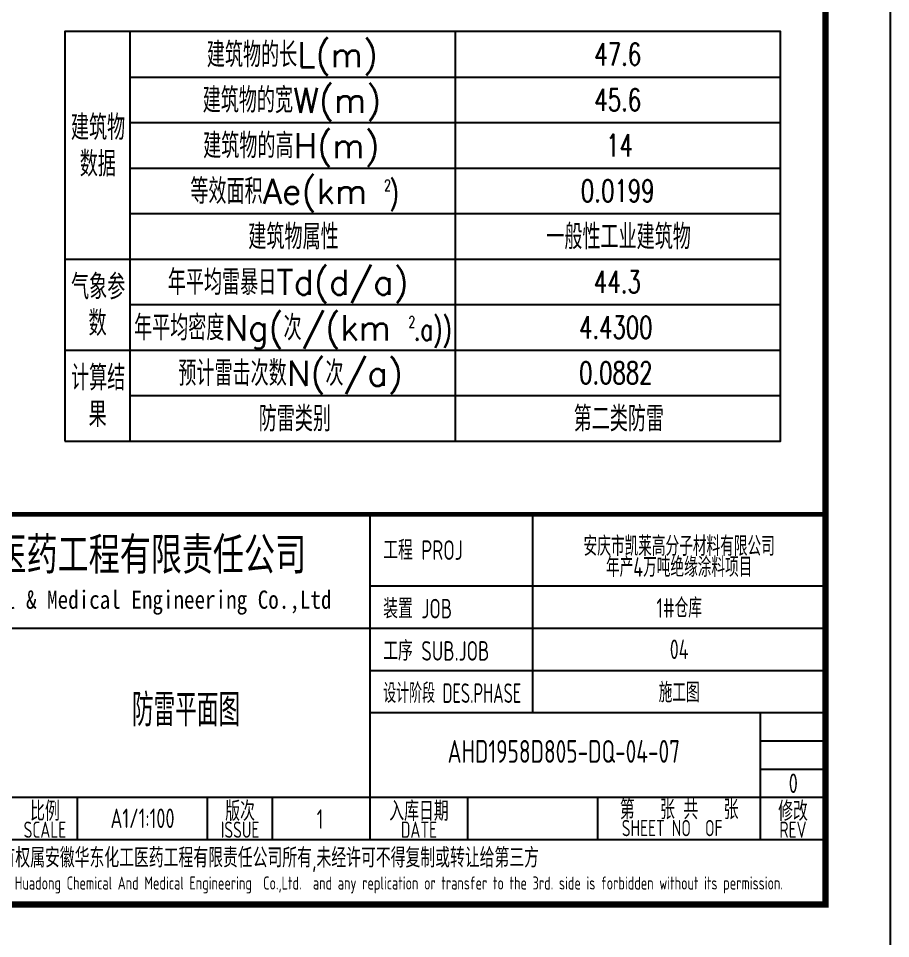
# Model space of a CAD drawing. Extents: x 4532298 to 10139194, y -639876 to -207028.
# Drawn here: x 5008229 to 5021637, y -349684 to -335531 of the extents above; entities that cross this region are included whole.
import ezdxf
from ezdxf.enums import TextEntityAlignment as Align

# ---------------------------------------------------------------- set-up
doc = ezdxf.new("R2010")
doc.units = 0
doc.header["$LTSCALE"] = 1000
doc.header["$MEASUREMENT"] = 0
doc.layers.get('0').update_dxf_attribs({"linetype": 'CONTINUOUS'})
for name, color, linetype in [('AXIS', 3, 'CONTINUOUS'), ('PUB_TITLE', 4, 'CONTINUOUS'), ('TEL_TAB', 7, 'CONTINUOUS')]:
    doc.layers.add(name, color=color, linetype=linetype)
doc.styles.add('_TCH_DIM', font='SIMPLEX', dxfattribs={"bigfont": 'GBCBIG'})
doc.styles.add('AHD', font='sceie.shx', dxfattribs={"width": 0.7, "bigfont": 'sceic.shx'})
doc.styles.add('ECEC_TQ_S', font='')
doc.styles.add('sceie', font='sceie.shx', dxfattribs={"width": 0.7, "bigfont": 'sceic.shx'})
doc.styles.add('TSSD_Rein', font='Tssdeng.shx', dxfattribs={"width": 0.7, "bigfont": 'hztxt.shx'})
doc.styles.get('ECEC_TQ_S').set_extended_font_data('SimSun')

msp = doc.modelspace()

# ---------------------------------------------------------------- linework, layer by layer
for p, q in [((5013636.9, -348158.8), (5013636.9, -343158.8)), ((5016136.9, -346208.8), (5016136.9, -343158.8)), ((5020636.9, -349158.8), (5020636.9, -343158.8)), ((5013636.9, -344258.8), (5020636.9, -344258.8)), ((5002636.9, -344908.8), (5020636.9, -344908.8)), ((5013636.9, -345558.8), (5020636.9, -345558.8)), ((5013636.9, -346208.8), (5020636.9, -346208.8)), ((5019636.9, -348158.8), (5019636.9, -346208.8)), ((5019636.9, -346642.2), (5020636.9, -346642.2)), ((5019636.9, -347075.5), (5020636.9, -347075.5)), ((5002636.9, -347508.8), (5020636.9, -347508.8)), ((5009136.9, -348158.8), (5009136.9, -347508.8)), ((5011136.9, -348158.8), (5011136.9, -347508.8)), ((5012136.9, -348158.8), (5012136.9, -347508.8)), ((5015136.9, -348158.8), (5015136.9, -347508.8)), ((5017136.9, -348158.8), (5017136.9, -347508.8)), ((5002636.9, -348158.8), (5020636.9, -348158.8)), ((5002636.9, -349158.8), (5020636.9, -349158.8))]:
    msp.add_line(p, q)
msp.add_lwpolyline([(5020636.9, -343158.8, 70, 70, 0), (5002636.9, -343158.8, 70, 70, 0), (5002636.9, -349158.8, 0, 0, 0)], format="xyseb")
at = {"layer": 'PUB_TITLE', "color": 4}
msp.add_lwpolyline([(4937536.9, -350158.8), (5021636.9, -350158.8), (5021636.9, -290758.8), (4937536.9, -290758.8)], close=True, dxfattribs=at)
at = {"layer": 'PUB_TITLE', "color": 4, "const_width": 100}
msp.add_lwpolyline([(4940036.9, -349158.8), (5020636.9, -349158.8), (5020636.9, -291758.8), (4940036.9, -291758.8)], close=True, dxfattribs=at)
at = {"layer": 'TEL_TAB', "color": 0}
msp.add_lwpolyline([(5008942.4, -342032.9), (5019942.4, -342032.9), (5019942.4, -335732.9), (5008942.4, -335732.9)], close=True, dxfattribs=at)
for points in [[(5009942.4, -335732.9), (5009942.4, -342032.9)], [(5014942.4, -335732.9), (5014942.4, -342032.9)], [(5009942.4, -336432.9), (5019942.4, -336432.9)], [(5009942.4, -337132.9), (5019942.4, -337132.9)], [(5009942.4, -337832.9), (5019942.4, -337832.9)], [(5009942.4, -338532.9), (5019942.4, -338532.9)], [(5008942.4, -339232.9), (5019942.4, -339232.9)], [(5009942.4, -339932.9), (5019942.4, -339932.9)], [(5008942.4, -340632.9), (5019942.4, -340632.9)], [(5009942.4, -341332.9), (5019942.4, -341332.9)]]:
    msp.add_lwpolyline(points, dxfattribs=at)

# ---------------------------------------------------------------- texts
for s, height, style, width, p in [('安徽华东化工医药工程有限责任公司', 500, 'ECEC_TQ_S', 0.7, (5008831.8, -343758.8)), ('安徽华东化工医药工程有限责任公司', 500, 'ECEC_TQ_S', 0.7, (5008831.8, -343758.8)), ('Anhui Huadong Chemical & Medical Engineering Co.,Ltd', 280, 'ECEC_TQ_S', 0.85, (5008831.8, -344508.8)), ('Anhui Huadong Chemical & Medical Engineering Co.,Ltd', 280, 'ECEC_TQ_S', 0.85, (5008831.8, -344508.8)), ('防雷平面图', 500, 'AHD', 0.7, (5010805.8, -346142.9)), ('比例', 300, 'AHD', 0.8, (5008636.9, -347708.8)), ('比例', 300, 'AHD', 0.8, (5008636.9, -347708.8)), ('版次', 300, 'AHD', 0.8, (5011636.9, -347708.8)), ('版次', 300, 'AHD', 0.8, (5011636.9, -347708.8)), ('入库日期', 300, 'AHD', 0.8, (5014386.9, -347708.8)), ('入库日期', 300, 'AHD', 0.8, (5014386.9, -347708.8)), ('第   张 共   张', 300, 'AHD', 0.8, (5018386.9, -347683.8)), ('修改', 300, 'AHD', 0.8, (5020136.9, -347708.8)), ('修改', 300, 'AHD', 0.8, (5020136.9, -347708.8)), ('1', 300, 'sceie', 0.8, (5012866.3, -347845.8)), ('SHEET NO  OF  ', 250, 'AHD', 0.8, (5018386.9, -347983.8)), ('SHEET NO  OF  ', 250, 'AHD', 0.8, (5018386.9, -347983.8)), ('SCALE', 250, 'AHD', 0.8, (5008636.9, -348008.8)), ('SCALE', 250, 'AHD', 0.8, (5008636.9, -348008.8)), ('ISSUE', 250, 'AHD', 0.8, (5011636.9, -348008.8)), ('ISSUE', 250, 'AHD', 0.8, (5011636.9, -348008.8)), ('DATE', 250, 'AHD', 0.8, (5014386.9, -348008.8)), ('DATE', 250, 'AHD', 0.8, (5014386.9, -348008.8)), ('REV', 250, 'AHD', 0.8, (5020136.9, -348008.8)), ('REV', 250, 'AHD', 0.8, (5020136.9, -348008.8)), ('本文件专有权属安徽华东化工医药工程有限责任公司所有,未经许可不得复制或转让给第三方', 300, 'AHD', 0.8, (5011636.9, -348458.8)), ('本文件专有权属安徽华东化工医药工程有限责任公司所有,未经许可不得复制或转让给第三方', 300, 'AHD', 0.8, (5011636.9, -348458.8)), ('The proprietary right of this document belongs to Anhui Huadong Chemical And Medical Engineering  Co.,Ltd.  and any replication or transfer to the 3rd. side is forbidden without its permission. ', 200, 'AHD', 0.8, (5011636.9, -348858.8))]:
    msp.add_text(s, height=height, dxfattribs=dict(style=style, width=width)).set_placement(p, align=Align.MIDDLE)
at = {"style": 'AHD'}
for s, width, p in [('工程 PROJ', 0.8, (5013836.9, -343858.8)), ('工程 PROJ', 0.8, (5013836.9, -343858.8)), ('装置 JOB', 0.8, (5013836.9, -344758.8)), ('装置 JOB', 0.8, (5013836.9, -344758.8)), ('工序 SUB.JOB', 0.8, (5013836.9, -345408.8)), ('工序 SUB.JOB', 0.8, (5013836.9, -345408.8)), ('设计阶段 DES.PHASE', 0.7, (5013836.9, -346058.8)), ('设计阶段 DES.PHASE', 0.7, (5013836.9, -346058.8))]:
    msp.add_text(s, height=300, dxfattribs=dict(at, width=width)).set_placement(p)
at = {"width": 0.8}
for tag, text, height, style, p in [('AHD1958D805-DQ-04-07', '200320-02-040', 350, 'sceie', (5016613.5, -346805.1)), ('0', '0', 300, 'AHD', (5020141, -347295)), ('0', '0', 300, 'AHD', (5020141, -347295)), ('A1/1:100', '1:100', 300, 'AHD', (5010136.9, -347833.8))]:
    msp.add_attdef(tag, text=text, height=height, dxfattribs=dict(at, style=style)).set_placement(p, align=Align.MIDDLE)
at = {"layer": 'AXIS', "style": 'TSSD_Rein', "width": 0.7}
for s, p in [('安庆市凯莱高分子材料有限公司', (5018386.9, -343631.3)), ('年产4万吨绝缘涂料项目', (5018386.9, -343954.3)), ('1#仓库', (5018386.9, -344583.8)), ('04', (5018386.9, -345233.8)), ('施工图', (5018386.9, -345883.8))]:
    msp.add_text(s, height=300, dxfattribs=at).set_placement(p, align=Align.MIDDLE)
at = {"layer": 'TEL_TAB', "color": 0, "style": '_TCH_DIM'}
for s, height, p in [('建筑物的长L(m)', 385.82, (5011126.3, -336282.9)), ('建筑物的宽W(m)', 385.82, (5011062, -336982.9)), ('建筑物', 385.82, (5009036.5, -337402.9)), ('建筑物的高H(m)', 385.82, (5011069.7, -337682.9)), ('数据', 385.82, (5009171.8, -337962.9)), ('等效面积Ae(km', 385.82, (5010872.9, -338382.9)), ('建筑物属性', 385.82, (5011763.7, -339082.9)), ('一般性工业建筑物', 385.82, (5016344.5, -339082.9)), ('年平均雷暴日Td(d/a)', 385.816, (5010526.5, -339782.9)), ('气象参', 385.82, (5009038.7, -339852.9)), ('数', 385.8, (5009307.8, -340412.9)), ('年平均密度Ng(次/(km', 385.816, (5010006.5, -340482.9)), ('预计雷击次数N(次/a)', 385.816, (5010687.8, -341182.9)), ('计算结', 385.82, (5009038.7, -341252.9)), ('果', 385.8, (5009307.8, -341812.9)), ('防雷类别', 385.82, (5011923.3, -341882.9)), ('第二类防雷', 385.82, (5016765.8, -341882.9))]:
    msp.add_text(s, height=height, dxfattribs=at).set_placement(p)
at = {"layer": 'TEL_TAB', "color": 0, "style": '_TCH_DIM', "width": 0.705882}
for s, height, p in [('47.6', 340, (5017082.4, -336252.9)), ('45.6', 340, (5017082.4, -336952.9)), ('14', 340, (5017265.3, -337652.9)), ('2', 170, (5013851.9, -338182.9)), (')', 340, (5013931.9, -338382.9)), ('0.0199', 340, (5016876.7, -338352.9)), ('44.3', 340, (5017076.7, -339752.9)), ('.a))', 340, (5014306.9, -340482.9)), ('2', 170, (5014226.9, -340282.9)), ('4.4300', 340, (5016848.1, -340452.9)), ('0.0882', 340, (5016848.1, -341152.9))]:
    msp.add_text(s, height=height, dxfattribs=at).set_placement(p)

doc.saveas('drawing.dxf')
